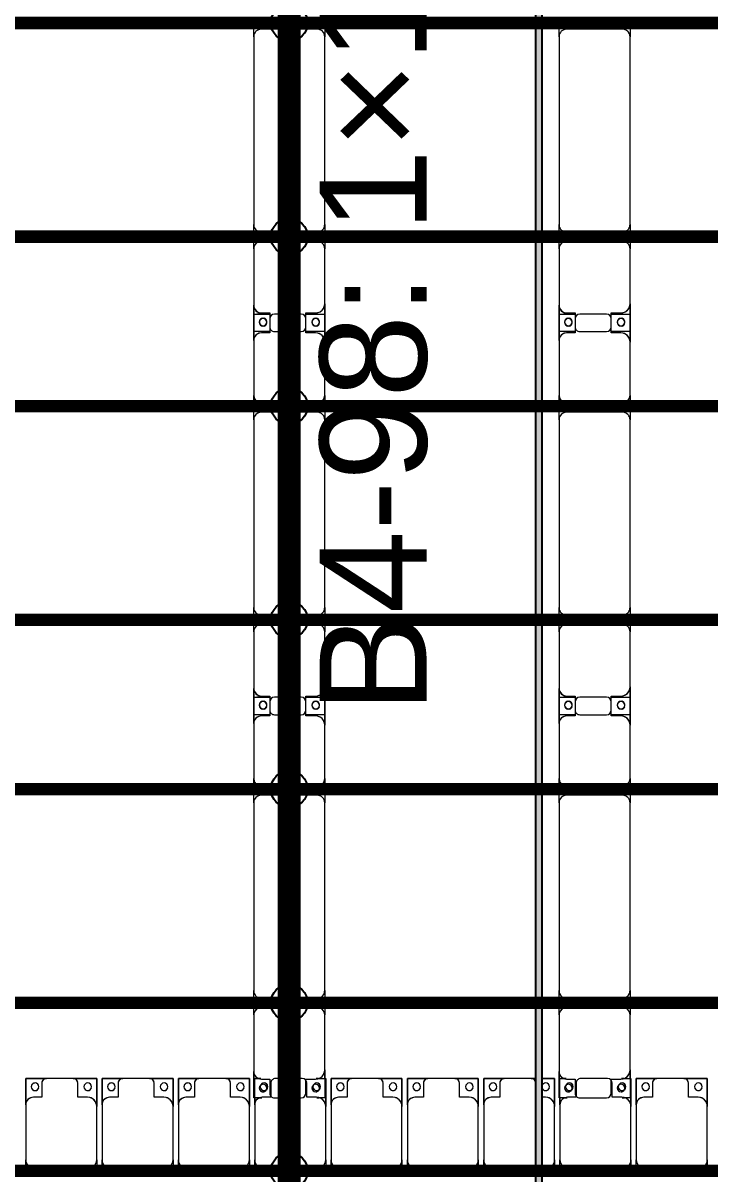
# Model space of a CAD drawing. Header units: millimetres. Extents: x -291190 to 146725, y 19759 to 185158.
# Drawn here: x 1077 to 5577, y 85792 to 93333 of the extents above; entities that cross this region are included whole.
import ezdxf

# ---------------------------------------------------------------- set-up
doc = ezdxf.new("R2010")
doc.units = ezdxf.units.MM
doc.layers.add('A-GENM', color=13, linetype='Continuous', lineweight=9)
doc.layers.add('S-BEAM', color=12, linetype='Continuous', lineweight=9)
doc.layers.add('GC-GHI CHU', color=2, linetype='Continuous')
doc.layers.add('GC-HOP 40x60 GIA CUONG', color=1, linetype='Continuous')
doc.styles.add('GC_VN', font='arial.ttf')

# ---------------------------------------------------------------- blocks, each defined once
blk = doc.blocks.new('Dai phao do pin - DẢI PHAO ĐỠ PIN-V10-KHUNG KẾT CẤU BÈ PIN 4')
at = {"layer": 'A-GENM', "color": 7}
for p, q in [((62059.9, 241.6), (62129.7, 241.6)), ((62059.9, 241.6), (62129.7, 241.6)), ((63360.3, 241.6), (62129.7, 241.6)), ((63360.3, 241.6), (63419.9, 241.6)), ((63360.3, 241.6), (63419.9, 241.6)), ((63459.9, 241.6), (63519.7, 241.6)), ((63459.9, 241.6), (63519.7, 241.6)), ((63879.7, 241.6), (63519.7, 241.6)), ((63879.7, 241.6), (64062.2, 241.6)), ((64062.2, 241.6), (63879.7, 241.6)), ((63947.8, 241.6), (64130.3, 241.6)), ((63947.8, 116.2), (63947.8, 241.6)), ((64130.3, 241.6), (63947.8, 241.6)), ((64062.2, 241.6), (64062.2, 116.2)), ((64480.3, 241.6), (64130.3, 241.6)), ((64480.3, 241.6), (64529.9, 241.6)), ((64480.3, 241.6), (64529.9, 241.6)), ((64569.9, 241.6), (64639.7, 241.6)), ((64569.9, 241.6), (64639.7, 241.6)), ((65870.3, 241.6), (64639.7, 241.6)), ((65870.3, 241.6), (65929.9, 241.6)), ((65870.3, 241.6), (65929.9, 241.6)), ((65969.9, 241.6), (66029.7, 241.6)), ((65969.9, 241.6), (66029.7, 241.6)), ((66389.7, 241.6), (66029.7, 241.6)), ((66389.7, 241.6), (66572.2, 241.6)), ((66572.2, 241.6), (66389.7, 241.6)), ((66457.8, 241.6), (66640.3, 241.6)), ((66457.8, 116.2), (66457.8, 241.6)), ((66640.3, 241.6), (66457.8, 241.6)), ((66572.2, 241.6), (66572.2, 116.2)), ((66990.3, 241.6), (66640.3, 241.6)), ((66990.3, 241.6), (67039.9, 241.6)), ((66990.3, 241.6), (67039.9, 241.6)), ((67079.9, 241.6), (67149.7, 241.6)), ((67079.9, 241.6), (67149.7, 241.6)), ((68380.3, 241.6), (67149.7, 241.6)), ((68380.3, 241.6), (68439.9, 241.6)), ((68380.3, 241.6), (68439.9, 241.6)), ((68479.9, 241.6), (68539.7, 241.6)), ((68479.9, 241.6), (68539.7, 241.6)), ((68899.7, 241.6), (68539.7, 241.6)), ((68899.7, 241.6), (69082.2, 241.6)), ((68956.8, 241.6), (68899.7, 241.6)), ((69082.2, 241.6), (69082.2, 191.1)), ((62079.7, 191.6), (62079.7, -173.4)), ((63410.3, -173.4), (63410.3, 191.6)), ((63469.7, 191.6), (63469.7, -173.4)), ((63939.7, 118.2), (63939.7, 181.6)), ((64070.3, 181.6), (64070.3, 118.2)), ((64589.7, 191.6), (64589.7, -173.4)), ((65920.3, -173.4), (65920.3, 191.6)), ((65979.7, 191.6), (65979.7, -173.4)), ((66449.7, 118.2), (66449.7, 181.6)), ((66580.3, 181.6), (66580.3, 118.2)), ((67099.7, 191.6), (67099.7, -173.4)), ((68430.3, -173.4), (68430.3, 191.6)), ((68489.7, 191.6), (68489.7, -173.4)), ((68959.7, 118.2), (68959.7, 181.6)), ((69082.2, 191.1), (69082.2, 206.3)), ((64032.2, 118.2), (63939.7, 118.2)), ((63947.8, 88.2), (63947.8, -88.2)), ((64070.3, 118.2), (63977.8, 118.2)), ((64062.2, -88.2), (64062.2, 88.2)), ((66542.2, 118.2), (66449.7, 118.2)), ((66457.8, 88.2), (66457.8, -88.2)), ((66580.3, 118.2), (66487.8, 118.2)), ((66572.2, -88.2), (66572.2, 88.2)), ((69052.2, 118.2), (68959.7, 118.2)), ((69082.2, -88.2), (69082.2, 88.2)), ((63939.7, -173.4), (63939.7, -118.2)), ((63939.7, -118.2), (64032.2, -118.2)), ((63947.8, -223.4), (63947.8, -116.2)), ((63977.8, -118.2), (64070.3, -118.2)), ((64062.2, -116.2), (64062.2, -223.4)), ((64070.3, -118.2), (64070.3, -173.4)), ((66449.7, -173.4), (66449.7, -118.2)), ((66449.7, -118.2), (66542.2, -118.2)), ((66457.8, -223.4), (66457.8, -116.2)), ((66487.8, -118.2), (66580.3, -118.2)), ((66572.2, -116.2), (66572.2, -223.4)), ((66580.3, -118.2), (66580.3, -173.4)), ((68959.7, -173.4), (68959.7, -118.2)), ((68959.7, -118.2), (69052.2, -118.2)), ((62129.7, -223.4), (62059.9, -223.4)), ((62129.7, -223.4), (62059.9, -223.4)), ((62129.7, -223.4), (63360.3, -223.4)), ((63419.9, -223.4), (63360.3, -223.4)), ((63419.9, -223.4), (63360.3, -223.4)), ((63519.7, -223.4), (63459.9, -223.4)), ((63519.7, -223.4), (63459.9, -223.4)), ((63519.7, -223.4), (63889.7, -223.4)), ((64062.2, -223.4), (63889.7, -223.4)), ((63889.7, -223.4), (64062.2, -223.4)), ((63947.8, -169.2), (63947.8, -194.6)), ((64120.3, -223.4), (63947.8, -223.4)), ((63947.8, -223.4), (64120.3, -223.4)), ((64120.3, -223.4), (64480.3, -223.4)), ((64529.9, -223.4), (64480.3, -223.4)), ((64529.9, -223.4), (64480.3, -223.4)), ((64639.7, -223.4), (64569.9, -223.4)), ((64639.7, -223.4), (64569.9, -223.4)), ((64639.7, -223.4), (65870.3, -223.4)), ((65929.9, -223.4), (65870.3, -223.4)), ((65929.9, -223.4), (65870.3, -223.4)), ((66029.7, -223.4), (65969.9, -223.4)), ((66029.7, -223.4), (65969.9, -223.4)), ((66029.7, -223.4), (66399.7, -223.4)), ((66572.2, -223.4), (66399.7, -223.4)), ((66399.7, -223.4), (66572.2, -223.4)), ((66457.8, -169.2), (66457.8, -194.6)), ((66630.3, -223.4), (66457.8, -223.4)), ((66457.8, -223.4), (66630.3, -223.4)), ((66630.3, -223.4), (66990.3, -223.4)), ((67039.9, -223.4), (66990.3, -223.4)), ((67039.9, -223.4), (66990.3, -223.4)), ((67149.7, -223.4), (67079.9, -223.4)), ((67149.7, -223.4), (67079.9, -223.4)), ((67149.7, -223.4), (68380.3, -223.4)), ((68439.9, -223.4), (68380.3, -223.4)), ((68439.9, -223.4), (68380.3, -223.4)), ((68539.7, -223.4), (68479.9, -223.4)), ((68539.7, -223.4), (68479.9, -223.4)), ((68539.7, -223.4), (68909.7, -223.4)), ((69082.2, -223.4), (68909.7, -223.4)), ((68909.7, -223.4), (69082.2, -223.4)), ((69082.2, -170.3), (69082.2, -223.4)), ((69082.2, -183.7), (69082.2, -170.3))]:
    blk.add_line(p, q, dxfattribs=at)
for centre, radius, start, end in [((62129.7, 191.6), 50, 90, 180), ((62129.7, 191.6), 50, 105, 120), ((63360.3, 191.6), 50, 360, 90), ((63360.3, 191.6), 50, 60, 90), ((63519.7, 191.6), 50, 90, 180), ((63519.7, 191.6), 50, 105, 180), ((63879.7, 181.6), 60, 360, 90), ((63879.7, 181.6), 60, 45, 60), ((63879.7, 181.6), 60, 360, 60), ((63879.7, 181.6), 60, 45, 60), ((64130.3, 181.6), 60, 90, 180), ((64130.3, 181.6), 60, 120, 180), ((64480.3, 191.6), 50, 15, 90), ((64480.3, 191.6), 50, 15, 75), ((64639.7, 191.6), 50, 90, 180), ((64639.7, 191.6), 50, 105, 120), ((65870.3, 191.6), 50, 360, 90), ((65870.3, 191.6), 50, 60, 90), ((66029.7, 191.6), 50, 90, 180), ((66029.7, 191.6), 50, 105, 180), ((66389.7, 181.6), 60, 360, 90), ((66389.7, 181.6), 60, 45, 60), ((66389.7, 181.6), 60, 360, 60), ((66389.7, 181.6), 60, 45, 60), ((66640.3, 181.6), 60, 90, 180), ((66640.3, 181.6), 60, 120, 180), ((66990.3, 191.6), 50, 15, 90), ((66990.3, 191.6), 50, 15, 75), ((67149.7, 191.6), 50, 90, 180), ((67149.7, 191.6), 50, 105, 120), ((68380.3, 191.6), 50, 360, 90), ((68380.3, 191.6), 50, 60, 90), ((68539.7, 191.6), 50, 90, 180), ((68539.7, 191.6), 50, 105, 180), ((68899.7, 181.6), 60, 360, 90), ((68899.7, 181.6), 60, 45, 60), ((68899.7, 181.6), 60, 360, 60), ((68899.7, 181.6), 60, 45, 60), ((62129.7, 191.6), 50, 150, 180), ((63360.3, 191.6), 50, 15, 30), ((63998.6, 183.2), 25, 0, 180), ((63998.6, 183.2), 25, 180, 360), ((63998.6, 183.2), 25, 360, 165), ((64001.4, 183.2), 25, 360, 180), ((64001.4, 183.2), 25, 90, 180), ((64001.4, 183.2), 25, 180, 0), ((64001.4, 183.2), 25, 180, 270), ((63998.6, 183.2), 25, 210, 255), ((63998.6, 183.2), 25, 270, 360), ((64001.4, 183.2), 25, 15, 75), ((64001.4, 183.2), 25, 285, 330), ((64639.7, 191.6), 50, 150, 180), ((65870.3, 191.6), 50, 15, 30), ((66508.6, 183.2), 25, 0, 180), ((66508.6, 183.2), 25, 180, 0), ((66508.6, 183.2), 25, 360, 165), ((66511.4, 183.2), 25, 0, 180), ((66511.4, 183.2), 25, 90, 180), ((66511.4, 183.2), 25, 180, 0), ((66511.4, 183.2), 25, 180, 270), ((66508.6, 183.2), 25, 210, 255), ((66508.6, 183.2), 25, 270, 360), ((66511.4, 183.2), 25, 15, 75), ((66511.4, 183.2), 25, 285, 330), ((67149.7, 191.6), 50, 150, 180), ((68380.3, 191.6), 50, 15, 30), ((69018.6, 183.2), 25, 0, 180), ((69018.6, 183.2), 25, 180, 0), ((69018.6, 183.2), 25, 180, 195), ((69018.6, 183.2), 25, 60, 165), ((69018.6, 183.2), 25, 210, 255), ((69018.6, 183.2), 25, 285, 315), ((69018.6, 183.2), 25, 360, 15), ((63977.8, 88.2), 30, 90, 180), ((64032.2, 88.2), 30, 360, 90), ((66487.8, 88.2), 30, 90, 180), ((66542.2, 88.2), 30, 360, 90), ((69052.2, 88.2), 30, 360, 90), ((63977.8, -88.2), 30, 180, 270), ((63998.6, -161.8), 25, 0, 180), ((63998.6, -161.8), 25, 105, 165), ((64001.4, -161.8), 25, 0, 180), ((64001.4, -161.8), 25, 105, 180), ((63998.6, -161.8), 25, 360, 75), ((64001.4, -161.8), 25, 15, 75), ((64032.2, -88.2), 30, 270, 360), ((66487.8, -88.2), 30, 180, 270), ((66508.6, -161.8), 25, 0, 180), ((66508.6, -161.8), 25, 105, 165), ((66511.4, -161.8), 25, 0, 180), ((66511.4, -161.8), 25, 105, 180), ((66508.6, -161.8), 25, 360, 75), ((66511.4, -161.8), 25, 15, 75), ((66542.2, -88.2), 30, 270, 360), ((69018.6, -161.8), 25, 0, 180), ((69018.6, -161.8), 25, 105, 165), ((69018.6, -161.8), 25, 45, 90), ((69052.2, -88.2), 30, 270, 360), ((69052.2, -88.2), 30, 285, 300), ((62129.7, -173.4), 50, 180, 270), ((62129.7, -173.4), 50, 180, 195), ((62129.7, -173.4), 50, 240, 270), ((63360.3, -173.4), 50, 270, 360), ((63360.3, -173.4), 50, 285, 300), ((63360.3, -173.4), 50, 345, 360), ((63519.7, -173.4), 50, 180, 270), ((63519.7, -173.4), 50, 180, 255), ((63889.7, -173.4), 50, 270, 360), ((63889.7, -173.4), 50, 285, 360), ((63889.7, -173.4), 50, 315, 0), ((63889.7, -173.4), 50, 315, 0), ((63998.6, -161.8), 25, 180, 360), ((63998.6, -161.8), 25, 195, 360), ((64001.4, -161.8), 25, 180, 0), ((64001.4, -161.8), 25, 180, 270), ((64001.4, -161.8), 25, 285, 345), ((64120.3, -173.4), 50, 180, 270), ((64120.3, -173.4), 50, 180, 255), ((64120.3, -173.4), 50, 210, 225), ((64120.3, -173.4), 50, 210, 225), ((64480.3, -173.4), 50, 270, 345), ((64480.3, -173.4), 50, 285, 345), ((64639.7, -173.4), 50, 180, 270), ((64639.7, -173.4), 50, 180, 195), ((64639.7, -173.4), 50, 240, 270), ((65870.3, -173.4), 50, 270, 360), ((65870.3, -173.4), 50, 285, 300), ((65870.3, -173.4), 50, 345, 360), ((66029.7, -173.4), 50, 180, 270), ((66029.7, -173.4), 50, 180, 255), ((66399.7, -173.4), 50, 270, 360), ((66399.7, -173.4), 50, 285, 360), ((66399.7, -173.4), 50, 315, 0), ((66399.7, -173.4), 50, 315, 0), ((66508.6, -161.8), 25, 180, 0), ((66508.6, -161.8), 25, 195, 360), ((66511.4, -161.8), 25, 180, 360), ((66511.4, -161.8), 25, 180, 270), ((66511.4, -161.8), 25, 285, 345), ((66630.3, -173.4), 50, 180, 270), ((66630.3, -173.4), 50, 180, 255), ((66630.3, -173.4), 50, 210, 225), ((66630.3, -173.4), 50, 210, 225), ((66990.3, -173.4), 50, 270, 345), ((66990.3, -173.4), 50, 285, 345), ((67149.7, -173.4), 50, 180, 270), ((67149.7, -173.4), 50, 180, 195), ((67149.7, -173.4), 50, 240, 270), ((68380.3, -173.4), 50, 270, 360), ((68380.3, -173.4), 50, 285, 300), ((68380.3, -173.4), 50, 345, 360), ((68539.7, -173.4), 50, 180, 270), ((68539.7, -173.4), 50, 180, 255), ((68909.7, -173.4), 50, 270, 360), ((68909.7, -173.4), 50, 285, 360), ((68909.7, -173.4), 50, 315, 345), ((68909.7, -173.4), 50, 315, 345), ((69018.6, -161.8), 25, 180, 0), ((69018.6, -161.8), 25, 180, 240), ((69018.6, -161.8), 25, 300, 315), ((69018.6, -161.8), 25, 360, 15), ((69018.6, -161.8), 25, 345, 360)]:
    blk.add_arc(centre, radius, start, end, dxfattribs=at)
blk = doc.blocks.new('Dai phao do pin - DẢI PHAO ĐỠ PIN-51784-KHUNG KẾT CẤU BÈ PIN 4')
at = {"layer": 'A-GENM', "color": 7}
for p, q in [((62059.9, 241.6), (62129.7, 241.6)), ((62059.9, 241.6), (62129.7, 241.6)), ((63360.3, 241.6), (62129.7, 241.6)), ((63360.3, 241.6), (63419.9, 241.6)), ((63360.3, 241.6), (63419.9, 241.6)), ((63459.9, 241.6), (63519.7, 241.6)), ((63459.9, 241.6), (63519.7, 241.6)), ((63879.7, 241.6), (63519.7, 241.6)), ((63879.7, 241.6), (64062.2, 241.6)), ((64062.2, 241.6), (63879.7, 241.6)), ((63947.8, 241.6), (64130.3, 241.6)), ((63947.8, 116.2), (63947.8, 241.6)), ((64130.3, 241.6), (63947.8, 241.6)), ((64062.2, 241.6), (64062.2, 116.2)), ((64480.3, 241.6), (64130.3, 241.6)), ((64480.3, 241.6), (64529.9, 241.6)), ((64480.3, 241.6), (64529.9, 241.6)), ((64569.9, 241.6), (64639.7, 241.6)), ((64569.9, 241.6), (64639.7, 241.6)), ((65870.3, 241.6), (64639.7, 241.6)), ((65870.3, 241.6), (65929.9, 241.6)), ((65870.3, 241.6), (65929.9, 241.6)), ((65969.9, 241.6), (66029.7, 241.6)), ((65969.9, 241.6), (66029.7, 241.6)), ((66389.7, 241.6), (66029.7, 241.6)), ((66389.7, 241.6), (66572.2, 241.6)), ((66572.2, 241.6), (66389.7, 241.6)), ((66457.8, 241.6), (66640.3, 241.6)), ((66457.8, 116.2), (66457.8, 241.6)), ((66640.3, 241.6), (66457.8, 241.6)), ((66572.2, 241.6), (66572.2, 116.2)), ((66990.3, 241.6), (66640.3, 241.6)), ((66990.3, 241.6), (67039.9, 241.6)), ((66990.3, 241.6), (67039.9, 241.6)), ((67079.9, 241.6), (67149.7, 241.6)), ((67079.9, 241.6), (67149.7, 241.6)), ((68380.3, 241.6), (67149.7, 241.6)), ((68380.3, 241.6), (68439.9, 241.6)), ((68380.3, 241.6), (68439.9, 241.6)), ((68479.9, 241.6), (68539.7, 241.6)), ((68479.9, 241.6), (68539.7, 241.6)), ((68899.7, 241.6), (68539.7, 241.6)), ((68899.7, 241.6), (69082.2, 241.6)), ((68956.8, 241.6), (68899.7, 241.6)), ((69082.2, 241.6), (69082.2, 191.1)), ((62079.7, 191.6), (62079.7, -173.4)), ((63410.3, -173.4), (63410.3, 191.6)), ((63469.7, 191.6), (63469.7, -173.4)), ((63939.7, 118.2), (63939.7, 181.6)), ((64070.3, 181.6), (64070.3, 118.2)), ((64589.7, 191.6), (64589.7, -173.4)), ((65920.3, -173.4), (65920.3, 191.6)), ((65979.7, 191.6), (65979.7, -173.4)), ((66449.7, 118.2), (66449.7, 181.6)), ((66580.3, 181.6), (66580.3, 118.2)), ((67099.7, 191.6), (67099.7, -173.4)), ((68430.3, -173.4), (68430.3, 191.6)), ((68489.7, 191.6), (68489.7, -173.4)), ((68959.7, 118.2), (68959.7, 181.6)), ((69082.2, 191.1), (69082.2, 206.3)), ((64032.2, 118.2), (63939.7, 118.2)), ((63947.8, 88.2), (63947.8, -88.2)), ((64070.3, 118.2), (63977.8, 118.2)), ((64062.2, -88.2), (64062.2, 88.2)), ((66542.2, 118.2), (66449.7, 118.2)), ((66457.8, 88.2), (66457.8, -88.2)), ((66580.3, 118.2), (66487.8, 118.2)), ((66572.2, -88.2), (66572.2, 88.2)), ((69052.2, 118.2), (68959.7, 118.2)), ((69082.2, -88.2), (69082.2, 88.2)), ((63939.7, -173.4), (63939.7, -118.2)), ((63939.7, -118.2), (64032.2, -118.2)), ((63947.8, -223.4), (63947.8, -116.2)), ((63977.8, -118.2), (64070.3, -118.2)), ((64062.2, -116.2), (64062.2, -223.4)), ((64070.3, -118.2), (64070.3, -173.4)), ((66449.7, -173.4), (66449.7, -118.2)), ((66449.7, -118.2), (66542.2, -118.2)), ((66457.8, -223.4), (66457.8, -116.2)), ((66487.8, -118.2), (66580.3, -118.2)), ((66572.2, -116.2), (66572.2, -223.4)), ((66580.3, -118.2), (66580.3, -173.4)), ((68959.7, -173.4), (68959.7, -118.2)), ((68959.7, -118.2), (69052.2, -118.2)), ((62129.7, -223.4), (62059.9, -223.4)), ((62129.7, -223.4), (62059.9, -223.4)), ((62129.7, -223.4), (63360.3, -223.4)), ((63419.9, -223.4), (63360.3, -223.4)), ((63419.9, -223.4), (63360.3, -223.4)), ((63519.7, -223.4), (63459.9, -223.4)), ((63519.7, -223.4), (63459.9, -223.4)), ((63519.7, -223.4), (63889.7, -223.4)), ((64062.2, -223.4), (63889.7, -223.4)), ((63889.7, -223.4), (64062.2, -223.4)), ((63947.8, -169.2), (63947.8, -202)), ((64120.3, -223.4), (63947.8, -223.4)), ((63947.8, -223.4), (64120.3, -223.4)), ((64120.3, -223.4), (64480.3, -223.4)), ((64529.9, -223.4), (64480.3, -223.4)), ((64529.9, -223.4), (64480.3, -223.4)), ((64639.7, -223.4), (64569.9, -223.4)), ((64639.7, -223.4), (64569.9, -223.4)), ((64639.7, -223.4), (65870.3, -223.4)), ((65929.9, -223.4), (65870.3, -223.4)), ((65929.9, -223.4), (65870.3, -223.4)), ((66029.7, -223.4), (65969.9, -223.4)), ((66029.7, -223.4), (65969.9, -223.4)), ((66029.7, -223.4), (66399.7, -223.4)), ((66572.2, -223.4), (66399.7, -223.4)), ((66399.7, -223.4), (66572.2, -223.4)), ((66457.8, -169.2), (66457.8, -202)), ((66630.3, -223.4), (66457.8, -223.4)), ((66457.8, -223.4), (66630.3, -223.4)), ((66630.3, -223.4), (66990.3, -223.4)), ((67039.9, -223.4), (66990.3, -223.4)), ((67039.9, -223.4), (66990.3, -223.4)), ((67149.7, -223.4), (67079.9, -223.4)), ((67149.7, -223.4), (67079.9, -223.4)), ((67149.7, -223.4), (68380.3, -223.4)), ((68439.9, -223.4), (68380.3, -223.4)), ((68439.9, -223.4), (68380.3, -223.4)), ((68539.7, -223.4), (68479.9, -223.4)), ((68539.7, -223.4), (68479.9, -223.4)), ((68539.7, -223.4), (68909.7, -223.4)), ((69082.2, -223.4), (68909.7, -223.4)), ((68909.7, -223.4), (69082.2, -223.4)), ((69082.2, -170.3), (69082.2, -223.4)), ((69082.2, -183.7), (69082.2, -170.3))]:
    blk.add_line(p, q, dxfattribs=at)
for centre, radius, start, end in [((62129.7, 191.6), 50, 90, 180), ((62129.7, 191.6), 50, 105, 120), ((63360.3, 191.6), 50, 360, 90), ((63360.3, 191.6), 50, 60, 90), ((63519.7, 191.6), 50, 90, 180), ((63519.7, 191.6), 50, 105, 180), ((63879.7, 181.6), 60, 360, 90), ((63879.7, 181.6), 60, 45, 60), ((63879.7, 181.6), 60, 360, 60), ((63879.7, 181.6), 60, 45, 60), ((64130.3, 181.6), 60, 90, 180), ((64130.3, 181.6), 60, 120, 180), ((64480.3, 191.6), 50, 15, 90), ((64480.3, 191.6), 50, 15, 75), ((64639.7, 191.6), 50, 90, 180), ((64639.7, 191.6), 50, 105, 120), ((65870.3, 191.6), 50, 360, 90), ((65870.3, 191.6), 50, 60, 90), ((66029.7, 191.6), 50, 90, 180), ((66029.7, 191.6), 50, 105, 180), ((66389.7, 181.6), 60, 360, 90), ((66389.7, 181.6), 60, 45, 60), ((66389.7, 181.6), 60, 360, 60), ((66389.7, 181.6), 60, 45, 60), ((66640.3, 181.6), 60, 90, 180), ((66640.3, 181.6), 60, 120, 180), ((66990.3, 191.6), 50, 15, 90), ((66990.3, 191.6), 50, 15, 75), ((67149.7, 191.6), 50, 90, 180), ((67149.7, 191.6), 50, 105, 120), ((68380.3, 191.6), 50, 360, 90), ((68380.3, 191.6), 50, 60, 90), ((68539.7, 191.6), 50, 90, 180), ((68539.7, 191.6), 50, 105, 180), ((68899.7, 181.6), 60, 360, 90), ((68899.7, 181.6), 60, 45, 60), ((68899.7, 181.6), 60, 360, 60), ((68899.7, 181.6), 60, 45, 60), ((62129.7, 191.6), 50, 150, 180), ((63360.3, 191.6), 50, 15, 30), ((63998.6, 183.2), 25, 0, 180), ((63998.6, 183.2), 25, 180, 360), ((63998.6, 183.2), 25, 360, 165), ((64001.4, 183.2), 25, 360, 180), ((64001.4, 183.2), 25, 90, 180), ((64001.4, 183.2), 25, 180, 0), ((64001.4, 183.2), 25, 180, 270), ((63998.6, 183.2), 25, 210, 255), ((63998.6, 183.2), 25, 270, 360), ((64001.4, 183.2), 25, 15, 75), ((64001.4, 183.2), 25, 285, 330), ((64639.7, 191.6), 50, 150, 180), ((65870.3, 191.6), 50, 15, 30), ((66508.6, 183.2), 25, 0, 180), ((66508.6, 183.2), 25, 180, 0), ((66508.6, 183.2), 25, 360, 165), ((66511.4, 183.2), 25, 0, 180), ((66511.4, 183.2), 25, 90, 180), ((66511.4, 183.2), 25, 180, 0), ((66511.4, 183.2), 25, 180, 270), ((66508.6, 183.2), 25, 210, 255), ((66508.6, 183.2), 25, 270, 360), ((66511.4, 183.2), 25, 15, 75), ((66511.4, 183.2), 25, 285, 330), ((67149.7, 191.6), 50, 150, 180), ((68380.3, 191.6), 50, 15, 30), ((69018.6, 183.2), 25, 0, 180), ((69018.6, 183.2), 25, 180, 0), ((69018.6, 183.2), 25, 180, 195), ((69018.6, 183.2), 25, 60, 165), ((69018.6, 183.2), 25, 210, 255), ((69018.6, 183.2), 25, 285, 315), ((69018.6, 183.2), 25, 360, 15), ((63977.8, 88.2), 30, 90, 180), ((64032.2, 88.2), 30, 360, 90), ((66487.8, 88.2), 30, 90, 180), ((66542.2, 88.2), 30, 360, 90), ((69052.2, 88.2), 30, 360, 90), ((63977.8, -88.2), 30, 180, 270), ((63998.6, -161.8), 25, 0, 180), ((63998.6, -161.8), 25, 105, 165), ((64001.4, -161.8), 25, 0, 180), ((64001.4, -161.8), 25, 105, 180), ((63998.6, -161.8), 25, 360, 75), ((64001.4, -161.8), 25, 15, 75), ((64032.2, -88.2), 30, 270, 360), ((66487.8, -88.2), 30, 180, 270), ((66508.6, -161.8), 25, 0, 180), ((66508.6, -161.8), 25, 105, 165), ((66511.4, -161.8), 25, 0, 180), ((66511.4, -161.8), 25, 105, 180), ((66508.6, -161.8), 25, 360, 75), ((66511.4, -161.8), 25, 15, 75), ((66542.2, -88.2), 30, 270, 360), ((69018.6, -161.8), 25, 0, 180), ((69018.6, -161.8), 25, 105, 165), ((69018.6, -161.8), 25, 45, 90), ((69052.2, -88.2), 30, 270, 360), ((69052.2, -88.2), 30, 285, 300), ((62129.7, -173.4), 50, 180, 270), ((62129.7, -173.4), 50, 180, 210), ((62129.7, -173.4), 50, 240, 270), ((63360.3, -173.4), 50, 270, 360), ((63360.3, -173.4), 50, 285, 300), ((63360.3, -173.4), 50, 330, 360), ((63519.7, -173.4), 50, 180, 270), ((63519.7, -173.4), 50, 180, 255), ((63889.7, -173.4), 50, 270, 360), ((63889.7, -173.4), 50, 285, 360), ((63889.7, -173.4), 50, 315, 0), ((63889.7, -173.4), 50, 315, 0), ((63998.6, -161.8), 25, 180, 360), ((63998.6, -161.8), 25, 195, 360), ((64001.4, -161.8), 25, 180, 0), ((64001.4, -161.8), 25, 180, 270), ((64001.4, -161.8), 25, 285, 345), ((64120.3, -173.4), 50, 180, 270), ((64120.3, -173.4), 50, 180, 255), ((64120.3, -173.4), 50, 210, 225), ((64120.3, -173.4), 50, 210, 225), ((64480.3, -173.4), 50, 270, 345), ((64480.3, -173.4), 50, 285, 345), ((64639.7, -173.4), 50, 180, 270), ((64639.7, -173.4), 50, 180, 210), ((64639.7, -173.4), 50, 240, 270), ((65870.3, -173.4), 50, 270, 360), ((65870.3, -173.4), 50, 285, 300), ((65870.3, -173.4), 50, 330, 360), ((66029.7, -173.4), 50, 180, 270), ((66029.7, -173.4), 50, 180, 255), ((66399.7, -173.4), 50, 270, 360), ((66399.7, -173.4), 50, 285, 360), ((66399.7, -173.4), 50, 315, 0), ((66399.7, -173.4), 50, 315, 0), ((66508.6, -161.8), 25, 180, 0), ((66508.6, -161.8), 25, 195, 360), ((66511.4, -161.8), 25, 180, 360), ((66511.4, -161.8), 25, 180, 270), ((66511.4, -161.8), 25, 285, 345), ((66630.3, -173.4), 50, 180, 270), ((66630.3, -173.4), 50, 180, 255), ((66630.3, -173.4), 50, 210, 225), ((66630.3, -173.4), 50, 210, 225), ((66990.3, -173.4), 50, 270, 345), ((66990.3, -173.4), 50, 285, 345), ((67149.7, -173.4), 50, 180, 270), ((67149.7, -173.4), 50, 180, 210), ((67149.7, -173.4), 50, 240, 270), ((68380.3, -173.4), 50, 270, 360), ((68380.3, -173.4), 50, 285, 300), ((68380.3, -173.4), 50, 330, 360), ((68539.7, -173.4), 50, 180, 270), ((68539.7, -173.4), 50, 180, 255), ((68909.7, -173.4), 50, 270, 360), ((68909.7, -173.4), 50, 285, 360), ((68909.7, -173.4), 50, 315, 330), ((68909.7, -173.4), 50, 315, 330), ((69018.6, -161.8), 25, 180, 0), ((69018.6, -161.8), 25, 180, 240), ((69018.6, -161.8), 25, 300, 315), ((69018.6, -161.8), 25, 360, 15), ((69018.6, -161.8), 25, 345, 360)]:
    blk.add_arc(centre, radius, start, end, dxfattribs=at)
blk = doc.blocks.new('Dầm C52 - Dầm C52-73881-KHUNG KẾT CẤU BÈ PIN 4')
at = {"layer": 'S-BEAM', "lineweight": 140}
blk.add_hatch(color=1, dxfattribs=at).paths.add_polyline_path([(-173700.3, 20), (-174539.9, 20), (-174539.9, -20), (174539.9, -20), (174539.9, 20), (-171883.4, 20)])
at = {"layer": 'S-BEAM', "color": 1, "lineweight": 140}
for p, q in [((-174539.9, 20), (174539.9, 20)), ((174539.9, -20), (-174539.9, -20))]:
    blk.add_line(p, q, dxfattribs=at)
blk = doc.blocks.new('Dầm C52 - Dầm C52-73882-KHUNG KẾT CẤU BÈ PIN 4')
at = {"layer": 'S-BEAM', "lineweight": 140}
blk.add_hatch(color=1, dxfattribs=at).paths.add_polyline_path([(-173700.3, 20), (-174539.9, 20), (-174539.9, -20), (174500.8, -20), (174500.8, 20), (-172791.8, 20)])
at = {"layer": 'S-BEAM', "color": 1, "lineweight": 140}
for p, q in [((-174539.9, 20), (174500.8, 20)), ((174500.8, -20), (-174539.9, -20))]:
    blk.add_line(p, q, dxfattribs=at)
blk = doc.blocks.new('Dầm C52 - Dầm C52-V25-KHUNG KẾT CẤU BÈ PIN 4')
at = {"layer": 'S-BEAM', "lineweight": 140}
blk.add_hatch(color=1, dxfattribs=at).paths.add_polyline_path([(-173700.3, 20), (-174539.9, 20), (-174539.9, -20), (174539.9, -20), (174539.9, 20), (-172791.8, 20)])
at = {"layer": 'S-BEAM', "color": 1, "lineweight": 140}
for p, q in [((-174539.9, 20), (174539.9, 20)), ((174539.9, -20), (-174539.9, -20))]:
    blk.add_line(p, q, dxfattribs=at)
blk = doc.blocks.new('Dải phao đi lại kèm đỡ invester - DẢI PHAO ĐI LẠI-65799-KHUNG KẾT CẤU BÈ PIN 4')
at = {"layer": 'A-GENM', "color": 7}
for p, q in [((59258.4, -779.7), (59258.4, -727.1)), ((59258.4, -779.7), (59258.4, -727.1)), ((59673.4, -729.7), (59308.4, -729.7)), ((59723.4, -727.1), (59723.4, -779.7)), ((59723.4, -727.1), (59723.4, -779.7)), ((59758.4, -779.7), (59758.4, -727.1)), ((59758.4, -779.7), (59758.4, -727.1)), ((60173.4, -729.7), (59808.4, -729.7)), ((60223.4, -727.1), (60223.4, -779.7)), ((60223.4, -727.1), (60223.4, -779.7)), ((60258.4, -779.7), (60258.4, -727.1)), ((60258.4, -779.7), (60258.4, -727.1)), ((60341.4, -729.7), (60308.4, -729.7)), ((60673.4, -729.7), (60381.4, -729.7)), ((60723.4, -727.1), (60723.4, -779.7)), ((60723.4, -727.1), (60723.4, -779.7)), ((60758.4, -779.7), (60758.4, -727.1)), ((60758.4, -779.7), (60758.4, -727.1)), ((61173.4, -729.7), (60808.4, -729.7)), ((61223.4, -727.1), (61223.4, -779.7)), ((61223.4, -727.1), (61223.4, -779.7)), ((61258.4, -779.7), (61258.4, -727.1)), ((61258.4, -779.7), (61258.4, -727.1)), ((61673.4, -729.7), (61308.4, -729.7)), ((61723.4, -727.1), (61723.4, -779.7)), ((61723.4, -727.1), (61723.4, -779.7)), ((61758.4, -779.7), (61758.4, -727.1)), ((61758.4, -779.7), (61758.4, -727.1)), ((62173.4, -729.7), (61808.4, -729.7)), ((62223.4, -727.1), (62223.4, -779.7)), ((62223.4, -727.1), (62223.4, -779.7)), ((62258.4, -779.7), (62258.4, -727.1)), ((62258.4, -779.7), (62258.4, -727.1)), ((62673.4, -729.7), (62308.4, -729.7)), ((62723.4, -727.1), (62723.4, -779.7)), ((62723.4, -727.1), (62723.4, -779.7)), ((62758.4, -779.7), (62758.4, -727.1)), ((62758.4, -779.7), (62758.4, -727.1)), ((63173.4, -729.7), (62808.4, -729.7)), ((63223.4, -727.1), (63223.4, -779.7)), ((63223.4, -727.1), (63223.4, -779.7)), ((63258.4, -779.7), (63258.4, -727.1)), ((63258.4, -779.7), (63258.4, -727.1)), ((63673.4, -729.7), (63308.4, -729.7)), ((63723.4, -727.1), (63723.4, -779.7)), ((63723.4, -727.1), (63723.4, -779.7)), ((59258.4, -779.7), (59258.4, -1129.7)), ((59723.4, -1139.7), (59723.4, -779.7)), ((59758.4, -779.7), (59758.4, -1129.7)), ((60223.4, -1139.7), (60223.4, -779.7)), ((60258.4, -779.7), (60258.4, -1129.7)), ((60723.4, -1139.7), (60723.4, -779.7)), ((60758.4, -779.7), (60758.4, -1129.7)), ((61223.4, -1139.7), (61223.4, -779.7)), ((61258.4, -779.7), (61258.4, -1129.7)), ((61723.4, -1139.7), (61723.4, -779.7)), ((61758.4, -779.7), (61758.4, -1129.7)), ((62223.4, -1139.7), (62223.4, -779.7)), ((62258.4, -779.7), (62258.4, -1129.7)), ((62723.4, -1139.7), (62723.4, -779.7)), ((62758.4, -779.7), (62758.4, -1129.7)), ((63223.4, -1139.7), (63223.4, -779.7)), ((63258.4, -779.7), (63258.4, -1129.7)), ((63723.4, -1139.7), (63723.4, -779.7)), ((59258.4, -1312.2), (59258.4, -1129.7)), ((59258.4, -1129.7), (59258.4, -1312.2)), ((59758.4, -1312.2), (59758.4, -1129.7)), ((59758.4, -1129.7), (59758.4, -1312.2)), ((60258.4, -1312.2), (60258.4, -1129.7)), ((60258.4, -1129.7), (60258.4, -1312.2)), ((60758.4, -1312.2), (60758.4, -1129.7)), ((60758.4, -1129.7), (60758.4, -1312.2)), ((61258.4, -1312.2), (61258.4, -1129.7)), ((61258.4, -1129.7), (61258.4, -1312.2)), ((61758.4, -1312.2), (61758.4, -1129.7)), ((61758.4, -1129.7), (61758.4, -1312.2)), ((62258.4, -1312.2), (62258.4, -1129.7)), ((62258.4, -1129.7), (62258.4, -1312.2)), ((62758.4, -1312.2), (62758.4, -1129.7)), ((62758.4, -1129.7), (62758.4, -1312.2)), ((63258.4, -1312.2), (63258.4, -1129.7)), ((63258.4, -1129.7), (63258.4, -1312.2)), ((59318.4, -1189.7), (59381.8, -1189.7)), ((59381.8, -1189.7), (59381.8, -1282.2)), ((59618.2, -1282.2), (59618.2, -1189.7)), ((59618.2, -1189.7), (59673.4, -1189.7)), ((59723.4, -1139.7), (59723.4, -1312.2)), ((59723.4, -1312.2), (59723.4, -1139.7)), ((59818.4, -1189.7), (59881.8, -1189.7)), ((59881.8, -1189.7), (59881.8, -1282.2)), ((60118.2, -1282.2), (60118.2, -1189.7)), ((60118.2, -1189.7), (60173.4, -1189.7)), ((60223.4, -1139.7), (60223.4, -1312.2)), ((60223.4, -1187.3), (60223.4, -1139.7)), ((60318.4, -1189.7), (60341.4, -1189.7)), ((60381.8, -1189.7), (60381.8, -1282.2)), ((60618.2, -1282.2), (60618.2, -1189.7)), ((60618.2, -1189.7), (60673.4, -1189.7)), ((60723.4, -1139.7), (60723.4, -1312.2)), ((60723.4, -1312.2), (60723.4, -1139.7)), ((60818.4, -1189.7), (60881.8, -1189.7)), ((60881.8, -1189.7), (60881.8, -1282.2)), ((61118.2, -1282.2), (61118.2, -1189.7)), ((61118.2, -1189.7), (61173.4, -1189.7)), ((61223.4, -1139.7), (61223.4, -1312.2)), ((61223.4, -1312.2), (61223.4, -1139.7)), ((61318.4, -1189.7), (61381.8, -1189.7)), ((61381.8, -1189.7), (61381.8, -1282.2)), ((61618.2, -1282.2), (61618.2, -1189.7)), ((61618.2, -1189.7), (61673.4, -1189.7)), ((61723.4, -1139.7), (61723.4, -1312.2)), ((61723.4, -1312.2), (61723.4, -1139.7)), ((61818.4, -1189.7), (61881.8, -1189.7)), ((61881.8, -1189.7), (61881.8, -1282.2)), ((62118.2, -1282.2), (62118.2, -1189.7)), ((62118.2, -1189.7), (62173.4, -1189.7)), ((62223.4, -1139.7), (62223.4, -1312.2)), ((62223.4, -1187.3), (62223.4, -1139.7)), ((62318.4, -1189.7), (62381.8, -1189.7)), ((62381.8, -1189.7), (62381.8, -1282.2)), ((62618.2, -1282.2), (62618.2, -1189.7)), ((62618.2, -1189.7), (62673.4, -1189.7)), ((62723.4, -1139.7), (62723.4, -1312.2)), ((62723.4, -1312.2), (62723.4, -1139.7)), ((62818.4, -1189.7), (62881.8, -1189.7)), ((62881.8, -1189.7), (62881.8, -1282.2)), ((63118.2, -1282.2), (63118.2, -1189.7)), ((63118.2, -1189.7), (63173.4, -1189.7)), ((63223.4, -1139.7), (63223.4, -1312.2)), ((63223.4, -1312.2), (63223.4, -1139.7)), ((63318.4, -1189.7), (63381.8, -1189.7)), ((63381.8, -1189.7), (63381.8, -1282.2)), ((63618.2, -1282.2), (63618.2, -1189.7)), ((63618.2, -1189.7), (63673.4, -1189.7)), ((63723.4, -1139.7), (63723.4, -1312.2)), ((63723.4, -1312.2), (63723.4, -1139.7)), ((59411.8, -1312.2), (59258.4, -1312.2)), ((59258.4, -1312.2), (59411.8, -1312.2)), ((59411.8, -1312.2), (59588.2, -1312.2)), ((59723.4, -1312.2), (59588.2, -1312.2)), ((59588.2, -1312.2), (59723.4, -1312.2)), ((59821.5, -1312.2), (59758.4, -1312.2)), ((59806.3, -1312.2), (59821.5, -1312.2)), ((59911.8, -1312.2), (60088.2, -1312.2)), ((60223.4, -1312.2), (60183, -1312.2)), ((60183, -1312.2), (60200.9, -1312.2)), ((60341.4, -1312.2), (60258.4, -1312.2)), ((60258.4, -1312.2), (60341.4, -1312.2)), ((60411.8, -1312.2), (60381.4, -1312.2)), ((60381.4, -1312.2), (60411.8, -1312.2)), ((60411.8, -1312.2), (60588.2, -1312.2)), ((60723.4, -1312.2), (60588.2, -1312.2)), ((60588.2, -1312.2), (60723.4, -1312.2)), ((60911.8, -1312.2), (60758.4, -1312.2)), ((60758.4, -1312.2), (60911.8, -1312.2)), ((60911.8, -1312.2), (61088.2, -1312.2)), ((61223.4, -1312.2), (61088.2, -1312.2)), ((61088.2, -1312.2), (61223.4, -1312.2)), ((61411.8, -1312.2), (61258.4, -1312.2)), ((61258.4, -1312.2), (61411.8, -1312.2)), ((61411.8, -1312.2), (61588.2, -1312.2)), ((61723.4, -1312.2), (61588.2, -1312.2)), ((61588.2, -1312.2), (61723.4, -1312.2)), ((61821.5, -1312.2), (61758.4, -1312.2)), ((61806.3, -1312.2), (61821.5, -1312.2)), ((61911.8, -1312.2), (62088.2, -1312.2)), ((62223.4, -1312.2), (62183, -1312.2)), ((62183, -1312.2), (62211.7, -1312.2)), ((62411.8, -1312.2), (62258.4, -1312.2)), ((62258.4, -1312.2), (62411.8, -1312.2)), ((62411.8, -1312.2), (62588.2, -1312.2)), ((62723.4, -1312.2), (62588.2, -1312.2)), ((62588.2, -1312.2), (62723.4, -1312.2)), ((62911.8, -1312.2), (62758.4, -1312.2)), ((62758.4, -1312.2), (62911.8, -1312.2)), ((62911.8, -1312.2), (63088.2, -1312.2)), ((63223.4, -1312.2), (63088.2, -1312.2)), ((63088.2, -1312.2), (63223.4, -1312.2)), ((63411.8, -1312.2), (63258.4, -1312.2)), ((63258.4, -1312.2), (63411.8, -1312.2)), ((63411.8, -1312.2), (63588.2, -1312.2)), ((63723.4, -1312.2), (63588.2, -1312.2)), ((63588.2, -1312.2), (63723.4, -1312.2))]:
    blk.add_line(p, q, dxfattribs=at)
for centre, radius, start, end in [((59308.4, -779.7), 50, 90, 180), ((59308.4, -779.7), 50, 90, 165), ((59673.4, -779.7), 50, 360, 90), ((59673.4, -779.7), 50, 15, 90), ((59808.4, -779.7), 50, 90, 180), ((59808.4, -779.7), 50, 90, 165), ((60173.4, -779.7), 50, 360, 90), ((60173.4, -779.7), 50, 15, 90), ((60308.4, -779.7), 50, 90, 180), ((60308.4, -779.7), 50, 90, 165), ((60673.4, -779.7), 50, 360, 90), ((60673.4, -779.7), 50, 15, 90), ((60808.4, -779.7), 50, 90, 180), ((60808.4, -779.7), 50, 90, 165), ((61173.4, -779.7), 50, 360, 90), ((61173.4, -779.7), 50, 15, 90), ((61308.4, -779.7), 50, 90, 180), ((61308.4, -779.7), 50, 90, 165), ((61673.4, -779.7), 50, 360, 90), ((61673.4, -779.7), 50, 15, 90), ((61808.4, -779.7), 50, 90, 180), ((61808.4, -779.7), 50, 90, 165), ((62173.4, -779.7), 50, 360, 90), ((62173.4, -779.7), 50, 15, 90), ((62308.4, -779.7), 50, 90, 180), ((62308.4, -779.7), 50, 90, 165), ((62673.4, -779.7), 50, 360, 90), ((62673.4, -779.7), 50, 15, 90), ((62808.4, -779.7), 50, 90, 180), ((62808.4, -779.7), 50, 90, 165), ((63173.4, -779.7), 50, 360, 90), ((63173.4, -779.7), 50, 15, 90), ((63308.4, -779.7), 50, 90, 180), ((63308.4, -779.7), 50, 90, 165), ((63673.4, -779.7), 50, 360, 90), ((63673.4, -779.7), 50, 15, 90), ((59318.4, -1129.7), 60, 180, 270), ((59818.4, -1129.7), 60, 180, 270), ((60318.4, -1129.7), 60, 180, 270), ((60818.4, -1129.7), 60, 180, 270), ((61318.4, -1129.7), 60, 180, 270), ((61818.4, -1129.7), 60, 180, 270), ((62318.4, -1129.7), 60, 180, 270), ((62818.4, -1129.7), 60, 180, 270), ((63318.4, -1129.7), 60, 180, 270), ((59318.4, -1129.7), 60, 210, 270), ((59673.4, -1139.7), 50, 270, 360), ((59673.4, -1139.7), 50, 270, 345), ((59673.4, -1139.7), 50, 300, 315), ((59673.4, -1139.7), 50, 300, 315), ((59818.4, -1129.7), 60, 210, 270), ((60173.4, -1139.7), 50, 270, 360), ((60173.4, -1139.7), 50, 270, 345), ((60173.4, -1139.7), 50, 300, 315), ((60173.4, -1139.7), 50, 300, 315), ((60318.4, -1129.7), 60, 210, 270), ((60673.4, -1139.7), 50, 270, 360), ((60673.4, -1139.7), 50, 270, 345), ((60673.4, -1139.7), 50, 300, 315), ((60673.4, -1139.7), 50, 300, 315), ((60818.4, -1129.7), 60, 210, 270), ((61173.4, -1139.7), 50, 270, 360), ((61173.4, -1139.7), 50, 270, 345), ((61173.4, -1139.7), 50, 300, 315), ((61173.4, -1139.7), 50, 300, 315), ((61318.4, -1129.7), 60, 210, 270), ((61673.4, -1139.7), 50, 270, 360), ((61673.4, -1139.7), 50, 270, 345), ((61673.4, -1139.7), 50, 300, 315), ((61673.4, -1139.7), 50, 300, 315), ((61818.4, -1129.7), 60, 210, 270), ((62173.4, -1139.7), 50, 270, 360), ((62173.4, -1139.7), 50, 270, 345), ((62173.4, -1139.7), 50, 300, 315), ((62173.4, -1139.7), 50, 300, 315), ((62318.4, -1129.7), 60, 210, 270), ((62673.4, -1139.7), 50, 270, 360), ((62673.4, -1139.7), 50, 270, 345), ((62673.4, -1139.7), 50, 300, 315), ((62673.4, -1139.7), 50, 300, 315), ((62818.4, -1129.7), 60, 210, 270), ((63173.4, -1139.7), 50, 270, 360), ((63173.4, -1139.7), 50, 270, 345), ((63173.4, -1139.7), 50, 300, 315), ((63173.4, -1139.7), 50, 300, 315), ((63318.4, -1129.7), 60, 210, 270), ((63673.4, -1139.7), 50, 270, 360), ((63673.4, -1139.7), 50, 270, 345), ((63673.4, -1139.7), 50, 300, 315), ((63673.4, -1139.7), 50, 300, 315), ((59316.8, -1258.6), 25, 90, 270), ((59316.8, -1258.6), 25, 180, 270), ((59316.8, -1258.6), 25, 90, 165), ((59316.8, -1258.6), 25, 270, 90), ((59316.8, -1258.6), 25, 75, 90), ((59316.8, -1258.6), 25, 270, 360), ((59316.8, -1258.6), 25, 15, 60), ((59661.8, -1258.6), 25, 90, 270), ((59661.8, -1258.6), 25, 180, 270), ((59661.8, -1258.6), 25, 90, 165), ((59661.8, -1258.6), 25, 270, 90), ((59661.8, -1258.6), 25, 15, 90), ((59661.8, -1258.6), 25, 270, 0), ((59816.8, -1258.6), 25, 90, 270), ((59816.8, -1258.6), 25, 90, 150), ((59816.8, -1258.6), 25, 225, 240), ((59816.8, -1258.6), 25, 270, 90), ((59816.8, -1258.6), 25, 75, 90), ((59816.8, -1258.6), 25, 285, 300), ((59816.8, -1258.6), 25, 15, 60), ((59816.8, -1258.6), 25, 330, 360), ((60161.8, -1258.6), 25, 90, 270), ((60161.8, -1258.6), 25, 90, 150), ((60161.8, -1258.6), 25, 210, 240), ((60161.8, -1258.6), 25, 270, 90), ((60161.8, -1258.6), 25, 15, 90), ((60161.8, -1258.6), 25, 285, 0), ((60316.8, -1258.6), 25, 90, 270), ((60316.8, -1258.6), 25, 180, 270), ((60316.8, -1258.6), 25, 90, 165), ((60316.8, -1258.6), 25, 15, 90), ((60316.8, -1258.6), 25, 75, 90), ((60316.8, -1258.6), 25, 270, 345), ((60316.8, -1258.6), 25, 270, 345), ((60316.8, -1258.6), 25, 15, 60), ((60661.8, -1258.6), 25, 90, 270), ((60661.8, -1258.6), 25, 180, 270), ((60661.8, -1258.6), 25, 90, 165), ((60661.8, -1258.6), 25, 270, 90), ((60661.8, -1258.6), 25, 15, 90), ((60661.8, -1258.6), 25, 270, 0), ((60816.8, -1258.6), 25, 90, 270), ((60816.8, -1258.6), 25, 180, 270), ((60816.8, -1258.6), 25, 90, 165), ((60816.8, -1258.6), 25, 270, 90), ((60816.8, -1258.6), 25, 75, 90), ((60816.8, -1258.6), 25, 270, 360), ((60816.8, -1258.6), 25, 15, 60), ((61161.8, -1258.6), 25, 90, 270), ((61161.8, -1258.6), 25, 180, 270), ((61161.8, -1258.6), 25, 90, 165), ((61161.8, -1258.6), 25, 270, 90), ((61161.8, -1258.6), 25, 15, 90), ((61161.8, -1258.6), 25, 270, 0), ((61316.8, -1258.6), 25, 90, 270), ((61316.8, -1258.6), 25, 180, 270), ((61316.8, -1258.6), 25, 90, 165), ((61316.8, -1258.6), 25, 270, 90), ((61316.8, -1258.6), 25, 75, 90), ((61316.8, -1258.6), 25, 270, 360), ((61316.8, -1258.6), 25, 15, 60), ((61661.8, -1258.6), 25, 90, 270), ((61661.8, -1258.6), 25, 180, 270), ((61661.8, -1258.6), 25, 90, 165), ((61661.8, -1258.6), 25, 270, 90), ((61661.8, -1258.6), 25, 15, 90), ((61661.8, -1258.6), 25, 270, 0), ((61816.8, -1258.6), 25, 90, 270), ((61816.8, -1258.6), 25, 90, 150), ((61816.8, -1258.6), 25, 225, 240), ((61816.8, -1258.6), 25, 270, 90), ((61816.8, -1258.6), 25, 75, 90), ((61816.8, -1258.6), 25, 285, 300), ((61816.8, -1258.6), 25, 15, 60), ((61816.8, -1258.6), 25, 330, 360), ((62161.8, -1258.6), 25, 90, 270), ((62161.8, -1258.6), 25, 90, 150), ((62161.8, -1258.6), 25, 210, 240), ((62161.8, -1258.6), 25, 270, 90), ((62161.8, -1258.6), 25, 15, 90), ((62161.8, -1258.6), 25, 285, 0), ((62316.8, -1258.6), 25, 90, 270), ((62316.8, -1258.6), 25, 180, 270), ((62316.8, -1258.6), 25, 90, 165), ((62316.8, -1258.6), 25, 270, 90), ((62316.8, -1258.6), 25, 75, 90), ((62316.8, -1258.6), 25, 270, 360), ((62316.8, -1258.6), 25, 15, 60), ((62661.8, -1258.6), 25, 90, 270), ((62661.8, -1258.6), 25, 180, 270), ((62661.8, -1258.6), 25, 90, 165), ((62661.8, -1258.6), 25, 270, 90), ((62661.8, -1258.6), 25, 15, 90), ((62661.8, -1258.6), 25, 270, 0), ((62816.8, -1258.6), 25, 90, 270), ((62816.8, -1258.6), 25, 180, 270), ((62816.8, -1258.6), 25, 90, 165), ((62816.8, -1258.6), 25, 270, 90), ((62816.8, -1258.6), 25, 75, 90), ((62816.8, -1258.6), 25, 270, 360), ((62816.8, -1258.6), 25, 15, 60), ((63161.8, -1258.6), 25, 90, 270), ((63161.8, -1258.6), 25, 180, 270), ((63161.8, -1258.6), 25, 90, 165), ((63161.8, -1258.6), 25, 270, 90), ((63161.8, -1258.6), 25, 15, 90), ((63161.8, -1258.6), 25, 270, 0), ((63316.8, -1258.6), 25, 90, 270), ((63316.8, -1258.6), 25, 180, 270), ((63316.8, -1258.6), 25, 90, 165), ((63316.8, -1258.6), 25, 270, 90), ((63316.8, -1258.6), 25, 75, 90), ((63316.8, -1258.6), 25, 270, 360), ((63316.8, -1258.6), 25, 15, 60), ((63661.8, -1258.6), 25, 90, 270), ((63661.8, -1258.6), 25, 180, 270), ((63661.8, -1258.6), 25, 90, 165), ((63661.8, -1258.6), 25, 270, 90), ((63661.8, -1258.6), 25, 15, 90), ((63661.8, -1258.6), 25, 270, 0), ((59411.8, -1282.2), 30, 180, 270), ((59411.8, -1282.2), 30, 195, 225), ((59411.8, -1282.2), 30, 195, 255), ((59411.8, -1282.2), 30, 195, 225), ((59411.8, -1282.2), 30, 240, 255), ((59411.8, -1282.2), 30, 240, 255), ((59588.2, -1282.2), 30, 270, 0), ((59588.2, -1282.2), 30, 285, 345), ((59588.2, -1282.2), 30, 285, 300), ((59588.2, -1282.2), 30, 285, 300), ((59588.2, -1282.2), 30, 330, 345), ((59588.2, -1282.2), 30, 330, 345), ((59911.8, -1282.2), 30, 180, 270), ((59911.8, -1282.2), 30, 195, 210), ((60088.2, -1282.2), 30, 270, 0), ((60411.8, -1282.2), 30, 180, 270), ((60411.8, -1282.2), 30, 195, 225), ((60411.8, -1282.2), 30, 195, 255), ((60411.8, -1282.2), 30, 195, 225), ((60411.8, -1282.2), 30, 240, 255), ((60411.8, -1282.2), 30, 240, 255), ((60588.2, -1282.2), 30, 270, 0), ((60588.2, -1282.2), 30, 285, 345), ((60588.2, -1282.2), 30, 285, 300), ((60588.2, -1282.2), 30, 285, 300), ((60588.2, -1282.2), 30, 330, 345), ((60588.2, -1282.2), 30, 330, 345), ((60911.8, -1282.2), 30, 180, 270), ((60911.8, -1282.2), 30, 195, 225), ((60911.8, -1282.2), 30, 195, 255), ((60911.8, -1282.2), 30, 195, 225), ((60911.8, -1282.2), 30, 240, 255), ((60911.8, -1282.2), 30, 240, 255), ((61088.2, -1282.2), 30, 270, 0), ((61088.2, -1282.2), 30, 285, 345), ((61088.2, -1282.2), 30, 285, 300), ((61088.2, -1282.2), 30, 285, 300), ((61088.2, -1282.2), 30, 330, 345), ((61088.2, -1282.2), 30, 330, 345), ((61411.8, -1282.2), 30, 180, 270), ((61411.8, -1282.2), 30, 195, 225), ((61411.8, -1282.2), 30, 195, 255), ((61411.8, -1282.2), 30, 195, 225), ((61411.8, -1282.2), 30, 240, 255), ((61411.8, -1282.2), 30, 240, 255), ((61588.2, -1282.2), 30, 270, 0), ((61588.2, -1282.2), 30, 285, 345), ((61588.2, -1282.2), 30, 285, 300), ((61588.2, -1282.2), 30, 285, 300), ((61588.2, -1282.2), 30, 330, 345), ((61588.2, -1282.2), 30, 330, 345), ((61911.8, -1282.2), 30, 180, 270), ((61911.8, -1282.2), 30, 195, 210), ((62088.2, -1282.2), 30, 270, 0), ((62411.8, -1282.2), 30, 180, 270), ((62411.8, -1282.2), 30, 195, 225), ((62411.8, -1282.2), 30, 195, 255), ((62411.8, -1282.2), 30, 195, 225), ((62411.8, -1282.2), 30, 240, 255), ((62411.8, -1282.2), 30, 240, 255), ((62588.2, -1282.2), 30, 270, 0), ((62588.2, -1282.2), 30, 285, 345), ((62588.2, -1282.2), 30, 285, 300), ((62588.2, -1282.2), 30, 285, 300), ((62588.2, -1282.2), 30, 330, 345), ((62588.2, -1282.2), 30, 330, 345), ((62911.8, -1282.2), 30, 180, 270), ((62911.8, -1282.2), 30, 195, 225), ((62911.8, -1282.2), 30, 195, 255), ((62911.8, -1282.2), 30, 195, 225), ((62911.8, -1282.2), 30, 240, 255), ((62911.8, -1282.2), 30, 240, 255), ((63088.2, -1282.2), 30, 270, 0), ((63088.2, -1282.2), 30, 285, 345), ((63088.2, -1282.2), 30, 285, 300), ((63088.2, -1282.2), 30, 285, 300), ((63088.2, -1282.2), 30, 330, 345), ((63088.2, -1282.2), 30, 330, 345), ((63411.8, -1282.2), 30, 180, 270), ((63411.8, -1282.2), 30, 195, 225), ((63411.8, -1282.2), 30, 195, 255), ((63411.8, -1282.2), 30, 195, 225), ((63411.8, -1282.2), 30, 240, 255), ((63411.8, -1282.2), 30, 240, 255), ((63588.2, -1282.2), 30, 270, 0), ((63588.2, -1282.2), 30, 285, 345), ((63588.2, -1282.2), 30, 285, 300), ((63588.2, -1282.2), 30, 285, 300), ((63588.2, -1282.2), 30, 330, 345), ((63588.2, -1282.2), 30, 330, 345)]:
    blk.add_arc(centre, radius, start, end, dxfattribs=at)
blk = doc.blocks.new('Dầm C52 - Dầm C52-V27-KHUNG KẾT CẤU BÈ PIN 4')
at = {"layer": 'S-BEAM', "lineweight": 140}
blk.add_hatch(color=1, dxfattribs=at).paths.add_polyline_path([(-173700.3, 20), (-174539.9, 20), (-174539.9, -20), (174539.9, -20), (174539.9, 20), (131423.3, 20), (131423.3, 1.3), (129823.3, 1.3), (129823.3, 20), (-172791.8, 20)])
at = {"layer": 'S-BEAM', "color": 1, "lineweight": 140}
for p, q in [((-174539.9, 20), (129823.3, 20)), ((174539.9, -20), (-174539.9, -20))]:
    blk.add_line(p, q, dxfattribs=at)
blk = doc.blocks.new('Dầm C52 - Hộp 40x60-V29-KHUNG KẾT CẤU BÈ PIN 4')
at = {"layer": 'S-BEAM', "lineweight": 25}
h = blk.add_hatch(color=4, dxfattribs=at)
h.paths.add_polyline_path([(-37712.2, -20), (-36995, -20), (-36995, 20), (-37712.2, 20)])
h.paths.add_polyline_path([(-35795, 20), (-35795, -20), (37712.2, -20), (37712.2, 20), (-34951.3, 20)])
at = {"layer": 'S-BEAM', "color": 4, "lineweight": 25}
for p, q in [((-35795, 20), (37712.2, 20)), ((37712.2, -20), (-35795, -20))]:
    blk.add_line(p, q, dxfattribs=at)

msp = doc.modelspace()

# ---------------------------------------------------------------- linework, layer by layer
at = {"layer": 'GC-HOP 40x60 GIA CUONG', "const_width": 150}
msp.add_lwpolyline([(2820.3, 84311.7), (2820.3, 99311.7)], dxfattribs=at)
at = {"layer": 'GC-HOP 40x60 GIA CUONG'}
for centre in [(2820.3, 93333.3), (2820.3, 91933.3), (2820.3, 90823.3), (2820.3, 89423.3), (2820.3, 88313.3), (2820.3, 86913.3), (2820.3, 85811.7)]:
    msp.add_circle(centre, 120, dxfattribs=at)

# ---------------------------------------------------------------- block references
at = {"layer": 'A-GENM', "color": 7}
for name, p, rotation in [('Dai phao do pin - DẢI PHAO ĐỠ PIN-51784-KHUNG KẾT CẤU BÈ PIN 4', (2811.3, 155373.2), 269.9999999999996), ('Dai phao do pin - DẢI PHAO ĐỠ PIN-V10-KHUNG KẾT CẤU BÈ PIN 4', (4811.3, 155373.2), 269.9999999999996), ('Dải phao đi lại kèm đỡ invester - DẢI PHAO ĐI LẠI-65799-KHUNG KẾT CẤU BÈ PIN 4', (64817.6, 85104.6), 180)]:
    msp.add_blockref(name, p, dxfattribs=dict(at, rotation=rotation))
at = {"layer": 'S-BEAM', "color": 4, "lineweight": 25, "rotation": 89.99999999999977}
msp.add_blockref('Dầm C52 - Hộp 40x60-V29-KHUNG KẾT CẤU BÈ PIN 4', (4456.2, 121504.6), dxfattribs=at)
at = {"layer": 'S-BEAM', "color": 1, "lineweight": 140, "rotation": 180}
for name, p in [('Dầm C52 - Dầm C52-73882-KHUNG KẾT CẤU BÈ PIN 4', (-109123.8, 93333.3)), ('Dầm C52 - Dầm C52-V25-KHUNG KẾT CẤU BÈ PIN 4', (-109123.8, 91933.3)), ('Dầm C52 - Dầm C52-73882-KHUNG KẾT CẤU BÈ PIN 4', (-109123.8, 90823.3)), ('Dầm C52 - Dầm C52-V25-KHUNG KẾT CẤU BÈ PIN 4', (-109123.8, 89423.3)), ('Dầm C52 - Dầm C52-73882-KHUNG KẾT CẤU BÈ PIN 4', (-109123.8, 88313.3)), ('Dầm C52 - Dầm C52-73881-KHUNG KẾT CẤU BÈ PIN 4', (-109123.8, 86913.3)), ('Dầm C52 - Dầm C52-V27-KHUNG KẾT CẤU BÈ PIN 4', (-109123.8, 85811.7))]:
    msp.add_blockref(name, p, dxfattribs=at)

# ---------------------------------------------------------------- texts
at = {"layer": 'GC-GHI CHU', "style": 'GC_VN'}
msp.add_text('B4-98: 1×15,0 m', height=700, rotation=90, dxfattribs=at).set_placement((3720.3, 88811.7))

doc.saveas('drawing.dxf')
